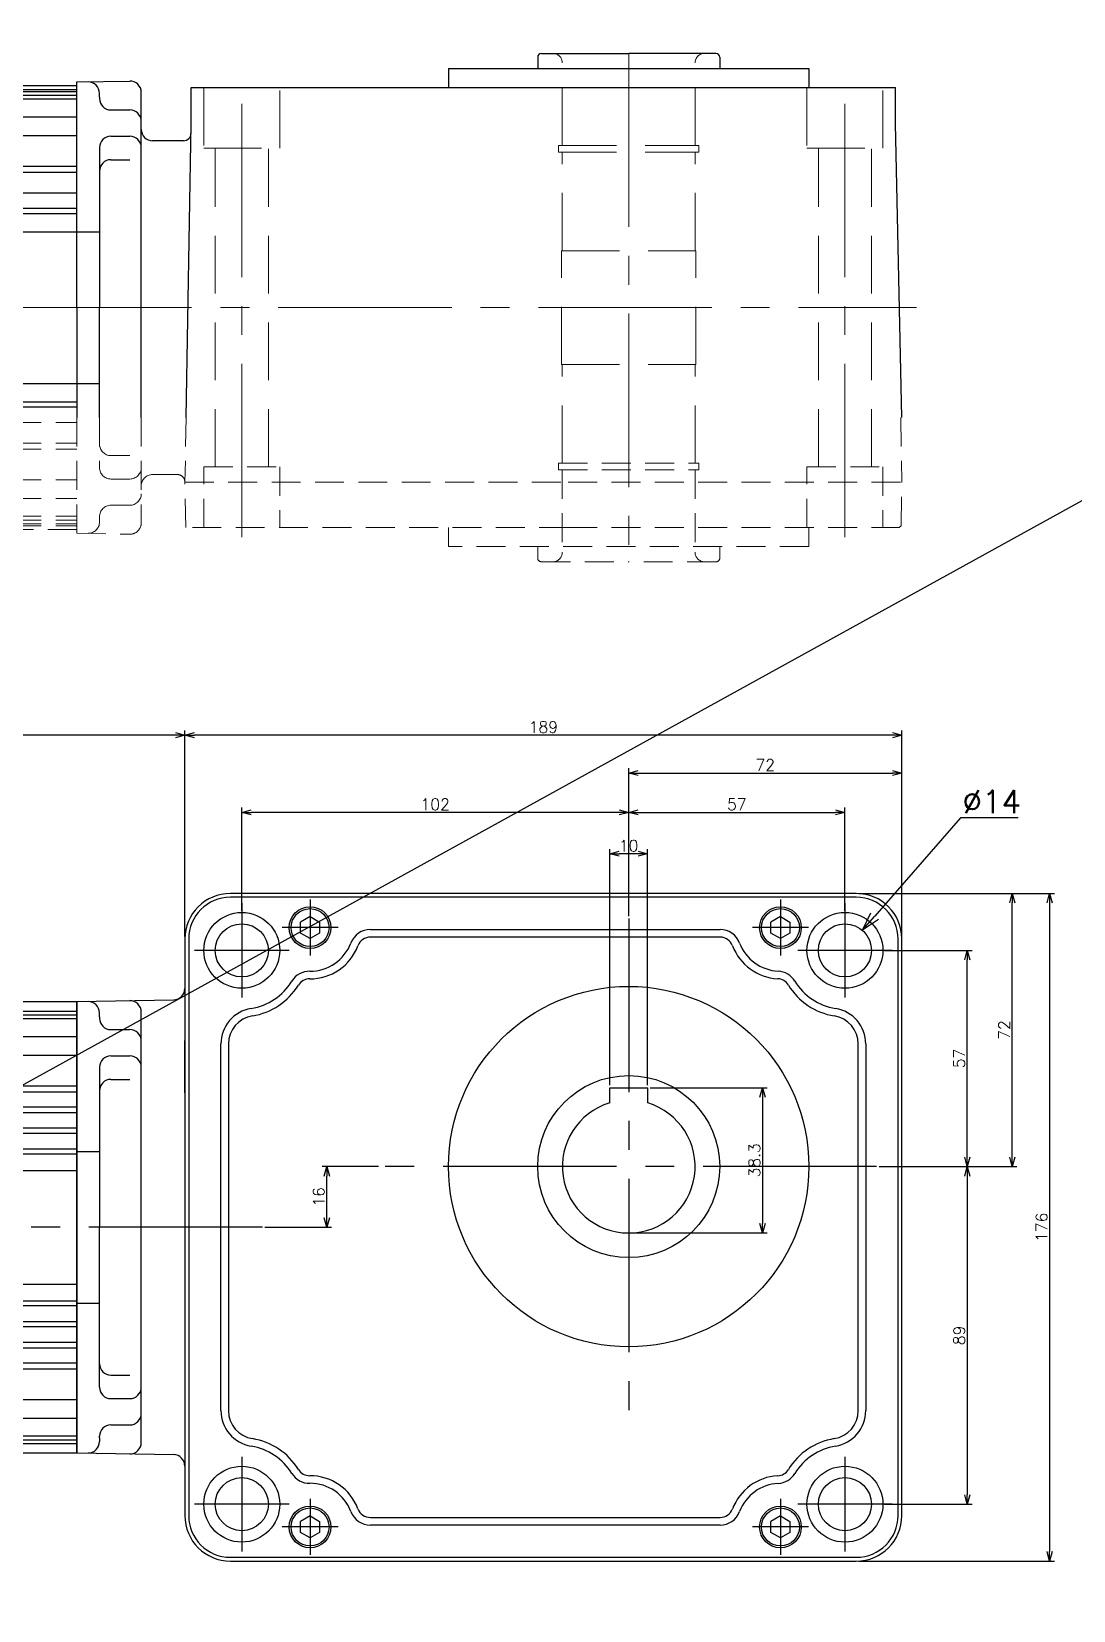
# Model space of a CAD drawing. Header units: millimetres. Extents: x 0 to 38884, y -3675 to 8056.
# Drawn here: x 8959.1 to 9233.7, y -1482.3 to -1066.1 of the extents above; entities that cross this region are included whole.
import ezdxf

# ---------------------------------------------------------------- set-up
doc = ezdxf.new("R2010")
doc.units = ezdxf.units.MM
doc.header["$LTSCALE"] = 2.4
doc.header["$PDMODE"] = 99
doc.header["$PDSIZE"] = 1
for name, pattern in [('CENTER2', [28.575, 19.05, -3.175, 3.175, -3.175]), ('HIDDEN', [9.525, 6.35, -3.175]), ('HIDDEN2', [4.7625, 3.175, -1.5875])]:
    doc.linetypes.add(name, pattern=pattern)
for name, color, linetype, lineweight in [('03_かくれ線', 6, 'HIDDEN2', 13), ('04_中心線', 1, 'CENTER2', 9), ('08_DIM', 3, 'Continuous', 13)]:
    doc.layers.add(name, color=color, linetype=linetype, lineweight=lineweight)
doc.styles.add('KSS_TXT', font='txt.shx', dxfattribs={"bigfont": 'extfont2.shx'})
doc.dimstyles.new('KSS_DIM', dxfattribs={"dimscale": 2, "dimtxt": 3, "dimasz": 2.5, "dimexe": 1.25, "dimexo": 0.625, "dimtad": 1, "dimdsep": 46, "dimtxsty": 'KSS_TXT', "dimblk": 'OPEN30', "dimcen": 0, "dimazin": 2, "dimtfac": 0.75, "dimtmove": 0, "dimatfit": 3, "dimldrblk": 'OPEN30', "dimfxl": 1.25, "dimtolj": 1, "dimarcsym": 0})
doc.dimstyles.new('KSS_DIM$3', dxfattribs={"dimscale": 2, "dimtxt": 3, "dimasz": 2.5, "dimexe": 1.25, "dimexo": 0.625, "dimtad": 1, "dimtih": 1, "dimtoh": 1, "dimdsep": 46, "dimtxsty": 'KSS_TXT', "dimblk": 'OPEN30', "dimcen": 0, "dimazin": 2, "dimtfac": 0.75, "dimtofl": 0, "dimtmove": 0, "dimatfit": 3, "dimldrblk": 'OPEN30', "dimfxl": 1.25, "dimtolj": 1, "dimarcsym": 0})

# ---------------------------------------------------------------- blocks, each defined once
blk = doc.blocks.new('_Open30')
at = {"color": 0, "linetype": 'ByBlock', "lineweight": -2}
for p, q in [((-1, 0.268), (0, 0)), ((0, 0), (-1, -0.268)), ((0, 0), (-1, 0))]:
    blk.add_line(p, q, dxfattribs=at)
blk = doc.blocks.new('*D763')
at = {"layer": '08_DIM', "color": 0, "lineweight": -2, "transparency": 16777216}
for p, q in [((9050.49, -1365.32), (9035.64, -1365.32)), ((9036.89, -1378.82), (9036.89, -1367.82)), ((9020.54, -1381.32), (9038.14, -1381.32))]:
    blk.add_line(p, q, dxfattribs=at)
at = {"layer": 'Defpoints', "color": 0, "transparency": 16777216}
for p in [(9036.89, -1365.32), (9051.11, -1365.32), (9019.91, -1381.32)]:
    blk.add_point(p, dxfattribs=at)
at = {"layer": '08_DIM', "color": 0, "lineweight": -2, "transparency": 16777216, "xscale": 2.5, "yscale": 2.5, "zscale": 2.5}
for p, rotation in [((9036.89, -1365.32), 90), ((9036.89, -1381.32), 270)]:
    blk.add_blockref('_Open30', p, dxfattribs=dict(at, rotation=rotation))
at = {"layer": '08_DIM', "color": 0, "transparency": 16777216, "insert": (9034.77, -1373.32), "char_height": 3, "attachment_point": 5, "rotation": 90, "style": 'KSS_TXT'}
blk.add_mtext('\\A1;16', dxfattribs=at)
blk = doc.blocks.new('*D764')
at = {"layer": '08_DIM', "color": 0, "lineweight": -2, "transparency": 16777216}
for p, q in [((9122.1, -1344.52), (9153, -1344.52)), ((9151.75, -1347.02), (9151.75, -1380.32)), ((9117.1, -1382.82), (9153, -1382.82))]:
    blk.add_line(p, q, dxfattribs=at)
at = {"layer": 'Defpoints', "color": 0, "transparency": 16777216}
for p in [(9121.47, -1344.52), (9116.47, -1382.82), (9151.75, -1382.82)]:
    blk.add_point(p, dxfattribs=at)
at = {"layer": '08_DIM', "color": 0, "lineweight": -2, "transparency": 16777216, "xscale": 2.5, "yscale": 2.5, "zscale": 2.5}
for p, rotation in [((9151.75, -1344.52), 90), ((9151.75, -1382.82), 270)]:
    blk.add_blockref('_Open30', p, dxfattribs=dict(at, rotation=rotation))
at = {"layer": '08_DIM', "color": 0, "transparency": 16777216, "insert": (9149.62, -1363.67), "char_height": 3, "attachment_point": 5, "rotation": 90, "style": 'KSS_TXT'}
blk.add_mtext('\\A1;38.3', dxfattribs=at)
blk = doc.blocks.new('*D766')
at = {"layer": '08_DIM', "color": 0, "lineweight": -2, "transparency": 16777216}
for p, q in [((9203.93, -1273.38), (9181.36, -1299.28)), ((9219.18, -1273.38), (9203.93, -1273.38))]:
    blk.add_line(p, q, dxfattribs=at)
at = {"layer": 'Defpoints', "color": 0, "transparency": 16777216}
for p in [(9178.07, -1303.04), (9168.87, -1313.6)]:
    blk.add_point(p, dxfattribs=at)
at = {"layer": '08_DIM', "color": 0, "lineweight": -2, "transparency": 16777216, "xscale": 5, "yscale": 5, "zscale": 5, "rotation": 228.9271191018716}
blk.add_blockref('_Open30', (9178.07, -1303.04), dxfattribs=at)
at = {"layer": '08_DIM', "color": 0, "transparency": 16777216, "insert": (9212.18, -1269.13), "char_height": 6, "attachment_point": 5, "style": 'KSS_TXT'}
blk.add_mtext('\\A1;%%C14', dxfattribs=at)
blk = doc.blocks.new('GM-SHYF-RH 0.4kW、1／160、＊＊V、60Hzb_1')
at = {"color": 0}
for p, q in [((-23, 125), (0, 125)), ((23, 125), (0, 125)), ((-47.5, 121), (47.5, 121)), ((-47.5, 121), (-47.5, 116)), ((-24, 124), (-24, 121)), ((24, 124), (24, 121)), ((47.5, 121), (47.5, 116)), ((-242.5, 118), (-271.19, 118)), ((-242.5, 29), (-242.5, 118)), ((-145.5, 117.48), (-131.55, 117.74)), ((-145.5, 58), (-145.5, 117.5)), ((-282.67, 114.38), (-292.39, 107.57)), ((-255.5, 112.92), (-253.5, 111.74)), ((-251.5, 112.92), (-253.5, 111.74)), ((-145.5, 116.5), (-242.5, 116.5)), ((-242.5, 115.5), (-145.5, 115.5)), ((-242.5, 115), (-145.5, 115)), ((-242.5, 114), (-145.5, 114)), ((-242.5, 113), (-145.5, 113)), ((-139.5, 113.5), (-139.5, 114.5)), ((-139.5, 113.5), (-139.5, 113.1)), ((-128.5, 29), (-128.5, 114.74)), ((-115.33, 106.5), (-115.33, 116)), ((-115.33, 116), (-15.97, 116)), ((-15.97, 116), (70.37, 116)), ((70.37, 106.5), (70.37, 116)), ((-253.5, 111.74), (-255.5, 110.09)), ((-253.5, 111.74), (-251.5, 110.09)), ((-242.5, 108.32), (-145.5, 108.32)), ((-136.5, 110.1), (-131.5, 110.1)), ((-293.5, 58), (-293.5, 105.44)), ((-116.68, 29), (-115.33, 106.5)), ((72.02, 29), (70.37, 106.5)), ((-242.5, 103.37), (-145.5, 103.37)), ((-139.5, 100.19), (-139.5, 58)), ((-136.5, 103.19), (-131.5, 103.19)), ((-117.38, 102), (-125.5, 102)), ((-136.5, 97), (-131.5, 97)), ((-242.5, 95.32), (-145.5, 95.32)), ((-242.5, 93.71), (-145.5, 93.71)), ((-242.5, 88.28), (-145.5, 88.28)), ((-242.5, 84.19), (-145.5, 84.19)), ((-242.5, 82.83), (-145.5, 82.83)), ((-242.5, 78), (-145.5, 78)), ((-145.5, 78), (-139.5, 78)), ((-293.5, 58), (-293.5, 10.56)), ((-145.5, 58), (-145.5, 29)), ((-139.5, 29), (-139.5, 58)), ((-242.5, 38), (-145.5, 38)), ((-145.5, 38), (-139.5, 38)), ((-242.5, 33.17), (-145.5, 33.17)), ((-242.5, 31.81), (-145.5, 31.81)), ((-282.67, 1.62), (-292.39, 8.43)), ((-253.5, 4.26), (-255.5, 5.91)), ((-255.5, 3.08), (-253.5, 4.26)), ((-253.5, 4.26), (-251.5, 5.91)), ((-251.5, 3.08), (-253.5, 4.26)), ((-242.5, -2), (-271.19, -2))]:
    blk.add_line(p, q, dxfattribs=at)
for points in [[(-248.8, 109.92), (-248.89, 110.63), (-249.16, 111.3), (-249.59, 111.93), (-250.18, 112.47), (-250.89, 112.92), (-251.7, 113.25), (-252.58, 113.46), (-253.5, 113.53), (-254.42, 113.46), (-255.3, 113.25), (-256.11, 112.92), (-256.82, 112.47), (-257.41, 111.93), (-257.84, 111.3), (-258.11, 110.63), (-258.2, 109.92), (-258.11, 109.22), (-257.84, 108.55), (-257.41, 107.92), (-256.82, 107.38), (-256.11, 106.93), (-255.3, 106.59), (-254.42, 106.39), (-253.5, 106.32), (-252.58, 106.39), (-251.7, 106.59), (-250.89, 106.93), (-250.18, 107.38), (-249.59, 107.92), (-249.16, 108.55), (-248.89, 109.22)], [(-248.8, 6.08), (-248.89, 6.78), (-249.16, 7.46), (-249.59, 8.08), (-250.18, 8.62), (-250.89, 9.07), (-251.7, 9.41), (-252.58, 9.61), (-253.5, 9.68), (-254.42, 9.61), (-255.3, 9.41), (-256.11, 9.07), (-256.82, 8.62), (-257.41, 8.08), (-257.84, 7.46), (-258.11, 6.78), (-258.2, 6.08), (-258.11, 5.37), (-257.84, 4.7), (-257.41, 4.08), (-256.82, 3.53), (-256.11, 3.08), (-255.3, 2.75), (-254.42, 2.54), (-253.5, 2.47), (-252.58, 2.54), (-251.7, 2.75), (-250.89, 3.08), (-250.18, 3.53), (-249.59, 4.08), (-249.16, 4.7), (-248.89, 5.37)]]:
    blk.add_lwpolyline(points, close=True, dxfattribs=at)
for centre, radius, start, end in [((-23, 124), 1, 90, 180), ((23, 124), 1, 0, 90), ((-271.19, 98), 20, 90, 125), ((-142.5, 114.5), 3, 0, 90), ((-131.5, 114.74), 3, 0, 90.9812), ((-136.5, 113.1), 3, 180, 270), ((-131.5, 107.1), 3, 0, 90), ((-290.9, 105.44), 2.6, 125, 180), ((-125.5, 105), 3, 180, 270), ((-136.5, 100.19), 3, 90, 180), ((-131.5, 100.19), 3, 0, 90), ((-117.38, 104), 2, 270, 359), ((-136.5, 94), 3, 90, 180), ((-290.9, 10.56), 2.6, 180, 235), ((-271.19, 18), 20, 235, 270)]:
    blk.add_arc(centre, radius, start, end, dxfattribs=at)
at = {"layer": '03_かくれ線', "linetype": 'HIDDEN'}
for p, q in [((-17.5, 100.75), (-17.5, 122.5)), ((17.5, 100.75), (17.5, 122.5)), ((-112, 116), (-112, 100)), ((-92, 100), (-92, 116)), ((47, 116), (47, 100)), ((67, 100), (67, 116)), ((-112, 100), (-92, 100)), ((-109, 16), (-109, 100)), ((-95, 16), (-95, 100)), ((-18.5, 99), (-18.5, 100.75)), ((-18.5, 100.75), (18.5, 100.75)), ((18.5, 99), (18.5, 100.75)), ((47, 100), (67, 100)), ((50, 16), (50, 100)), ((64, 16), (64, 100)), ((-18.5, 99), (18.5, 99)), ((-17.5, 73), (-17.5, 99)), ((17.5, 73), (17.5, 99)), ((-17.7, 43), (-17.7, 73)), ((-17.7, 73), (17.7, 73)), ((17.7, 43), (17.7, 73)), ((-17.7, 43), (17.7, 43)), ((-17.5, 17), (-17.5, 43)), ((17.5, 17), (17.5, 43))]:
    blk.add_line(p, q, dxfattribs=at)
at = {"layer": '03_かくれ線'}
for p, q in [((-242.5, 29), (-242.5, -2)), ((-242.5, 27.72), (-145.5, 27.72)), ((-145.5, 29), (-145.5, -1.5)), ((-139.5, 29), (-139.5, 15.82)), ((-128.5, 29), (-128.5, 1.26)), ((-116.68, 29), (-116.98, 12)), ((71.72, 29), (72.02, 12)), ((-242.5, 22.29), (-145.5, 22.29)), ((-242.5, 20.68), (-145.5, 20.68)), ((-136.5, 19), (-131.5, 19)), ((-18.5, 17), (-18.5, 15.25)), ((-18.5, 17), (18.5, 17)), ((18.5, 17), (18.5, 15.25)), ((-242.5, 12.63), (-145.5, 12.63)), ((-136.5, 12.82), (-131.5, 12.82)), ((-125.5, 14), (-118.98, 14)), ((-112, 0), (-112, 16)), ((-112, 16), (-92, 16)), ((-92, 16), (-92, 0)), ((-18.5, 15.25), (18.5, 15.25)), ((-17.5, 15.25), (-17.5, -6.5)), ((17.5, 15.25), (17.5, -6.5)), ((47, 0), (47, 16)), ((47, 16), (67, 16)), ((67, 16), (67, 0)), ((-116.77, 0), (-116.98, 12)), ((-116.98, 12), (-15.97, 12)), ((-15.97, 12), (72.02, 12)), ((71.82, 0.5), (72.02, 12)), ((-242.5, 7.68), (-145.5, 7.68)), ((-136.5, 5.9), (-131.5, 5.9)), ((-242.5, 3), (-145.5, 3)), ((-242.5, 2), (-145.5, 2)), ((-242.5, 1), (-145.5, 1)), ((-242.5, 0.5), (-145.5, 0.5)), ((-139.5, 2.5), (-139.5, 2.9)), ((-139.5, 2.5), (-139.5, 2.9)), ((-139.5, 2.5), (-139.5, 1.5)), ((-15.97, 0), (-116.77, 0)), ((-47.5, -5), (-47.5, 0)), ((-15.97, 0), (71.31, 0)), ((47.5, -5), (47.5, 0)), ((71.31, 0), (71.82, 0.5)), ((-250, -2), (-242.5, -2)), ((-145.5, -0.5), (-242.5, -0.5)), ((-145.5, -1.48), (-131.55, -1.74)), ((47.5, -5), (-47.5, -5)), ((-24, -8), (-24, -5)), ((24, -8), (24, -5)), ((-23, -9), (0, -9)), ((23, -9), (0, -9))]:
    blk.add_line(p, q, dxfattribs=at)
at = {"layer": '03_かくれ線', "linetype": 'HIDDEN'}
blk.add_lwpolyline([(-249.5, 88), (-176.5, 88), (-176.5, 28), (-249.5, 28)], close=True, dxfattribs=at)
for centre, start, end in [((-20, 122.5), 0, 90), ((20, 122.5), 90, 180)]:
    blk.add_arc(centre, 2.5, start, end, dxfattribs=at)
at = {"layer": '03_かくれ線'}
for centre, radius, start, end in [((-136.5, 22), 3, 180, 270), ((-136.5, 15.82), 3, 180, 270), ((-131.5, 15.82), 3, 270, 0), ((-125.5, 11), 3, 90, 180), ((-118.98, 12), 2, 359, 90), ((-131.5, 8.9), 3, 270, 0), ((-136.5, 2.9), 3, 90, 180), ((-142.5, 1.5), 3, 270, 0), ((-131.5, 1.26), 3, 269.0188, 0), ((-23, -8), 1, 180, 270), ((-20, -6.5), 2.5, 270, 0), ((20, -6.5), 2.5, 180, 270), ((23, -8), 1, 270, 0)]:
    blk.add_arc(centre, radius, start, end, dxfattribs=at)
at = {"layer": '04_中心線'}
blk.add_line((0, 125), (0, -9), dxfattribs=at)
at = {"layer": '04_中心線', "linetype": 'CENTER2'}
for p, q in [((-102, -2.54), (-102, 118.76)), ((57, -2.54), (57, 118.76)), ((-298.13, 58), (75.91, 58))]:
    blk.add_line(p, q, dxfattribs=at)
blk = doc.blocks.new('GM-SHYF-RH 0.4kW、1／160、＊＊V、60Hza_1')
at = {"color": 0}
for p, q in [((60, 72), (-105, 72)), ((60, 71), (-105, 71)), ((-68.09, 62.5), (24.09, 62.5)), ((-117, 60), (-117, -92)), ((-116, 60), (-116, -92)), ((24.09, 60.5), (-68.09, 60.5)), ((71, -92), (71, 60)), ((72, -92), (72, 60)), ((-242.5, 49), (-271.19, 49)), ((-242.5, -16), (-242.5, 49)), ((-282.67, 45.38), (-292.39, 38.57)), ((-242.5, 43.5), (-145.5, 43.5)), ((-175.5, 43.5), (-145.5, 43.5)), ((-145.5, 43.48), (-119.95, 43.94)), ((-145.5, -16), (-145.5, 43.5)), ((-145.5, 43.5), (-145.5, -16)), ((-255.5, 38.92), (-253.5, 37.74)), ((-253.5, 37.74), (-255.5, 36.09)), ((-251.5, 38.92), (-253.5, 37.74)), ((-253.5, 37.74), (-251.5, 36.09)), ((-242.5, 41), (-145.5, 41)), ((-242.5, 40), (-145.5, 40)), ((-242.5, 39), (-145.5, 39)), ((-139.5, 39.5), (-139.5, 40.5)), ((-139.5, 39.5), (-139.5, 39.1)), ((-128.5, -72.74), (-128.5, 40.74)), ((-293.5, -16), (-293.5, 36.44)), ((-242.5, 34.32), (-145.5, 34.32)), ((-136.5, 36.1), (-131.5, 36.1)), ((-242.5, 29.37), (-145.5, 29.37)), ((-136.5, 29.18), (-131.5, 29.18)), ((-117, 19.45), (-117, 33.23)), ((-107.5, -64.32), (-107.5, 32.32)), ((-105.5, 32.32), (-105.5, -64.32)), ((60.5, -64.32), (60.5, 32.32)), ((62.5, 32.32), (62.5, -64.32)), ((-139.5, 26.18), (-139.5, -16)), ((-242.5, 21.32), (-145.5, 21.32)), ((-136.5, 23), (-131.5, 23)), ((-242.5, 19.71), (-145.5, 19.71)), ((-5, 16.77), (-5, 20.8)), ((-5, 20.8), (5, 20.8)), ((5, 16.77), (5, 20.8)), ((-242.5, 15.75), (-145.5, 15.75)), ((-242.5, 14.28), (-145.5, 14.28)), ((-242.5, 10.19), (-145.5, 10.19)), ((-242.5, 8.83), (-145.5, 8.83)), ((-242.5, 4.64), (-145.5, 4.64)), ((-242.5, 3.37), (-145.5, 3.37)), ((-145.5, 4), (-139.5, 4)), ((-242.5, -1), (-145.5, -1)), ((-293.5, -16), (-293.5, -68.44)), ((-242.5, -16), (-242.5, -74.62)), ((-145.5, -16), (-145.5, -75.5)), ((-145.5, -75.5), (-145.5, -16)), ((-139.5, -58.18), (-139.5, -16)), ((-242.5, -31), (-145.5, -31)), ((-242.5, -35.37), (-145.5, -35.37)), ((-242.5, -36.64), (-145.5, -36.64)), ((-145.5, -36), (-139.5, -36)), ((-242.5, -40.83), (-145.5, -40.83)), ((-242.5, -42.19), (-145.5, -42.19)), ((-242.5, -46.28), (-145.5, -46.28)), ((-242.5, -47.75), (-145.5, -47.75)), ((-242.5, -51.71), (-145.5, -51.71)), ((-242.5, -53.32), (-145.5, -53.32)), ((-117, -51.45), (-117, -65.23)), ((-136.5, -55), (-131.5, -55)), ((-242.5, -61.37), (-145.5, -61.37)), ((-136.5, -61.18), (-131.5, -61.18)), ((-242.5, -66.32), (-145.5, -66.32)), ((-282.67, -77.38), (-292.39, -70.57)), ((-253.5, -69.74), (-255.5, -68.09)), ((-255.5, -70.92), (-253.5, -69.74)), ((-253.5, -69.74), (-251.5, -68.09)), ((-251.5, -70.92), (-253.5, -69.74)), ((-136.5, -68.1), (-131.5, -68.1)), ((-242.5, -71), (-145.5, -71)), ((-242.5, -72), (-145.5, -72)), ((-242.5, -73), (-145.5, -73)), ((-175.5, -74.5), (-242.5, -74.5)), ((-175.5, -79.5), (-175.5, -74.5)), ((-139.5, -71.5), (-139.5, -71.1)), ((-139.5, -71.5), (-139.5, -71.1)), ((-139.5, -71.5), (-139.5, -72.5)), ((-250.5, -79.5), (-250.5, -77.79)), ((-249.5, -77.62), (-245.5, -77.62)), ((-175.5, -75.5), (-145.5, -75.5)), ((-145.5, -75.48), (-119.95, -75.94)), ((-252.5, -81), (-271.19, -81)), ((-252.5, -81), (-252.5, -80.62)), ((-175.5, -79.5), (-250.5, -79.5)), ((-249.5, -108), (-249.5, -79.5)), ((-245, -79.5), (-245, -94)), ((-231, -79.5), (-231, -94)), ((-195, -79.5), (-195, -94)), ((-181, -79.5), (-181, -94)), ((-176.5, -108), (-176.5, -79.5)), ((-68.09, -92.5), (24.09, -92.5)), ((24.09, -94.5), (-68.09, -94.5)), ((-105, -103), (60, -103)), ((-105, -104), (60, -104)), ((-177.5, -109), (-248.5, -109)), ((-191.5, -109), (-191.5, -109.5)), ((-183.5, -109.5), (-191.5, -109.5)), ((-186, -109), (-186, -109.5)), ((-183.5, -109), (-183.5, -109.5))]:
    blk.add_line(p, q, dxfattribs=at)
at = {"color": 0, "linetype": 'CENTER2'}
for p, q in [((-102, 69.46), (-102, 44.54)), ((-84, 70.38), (-84, 55.61)), ((40, 70.38), (40, 55.61)), ((57, 69.46), (57, 44.54)), ((-76.62, 63), (-91.38, 63)), ((0, 65.36), (0, -65.36)), ((47.38, 63), (32.62, 63)), ((-89.54, 57), (-114.46, 57)), ((69.46, 57), (44.54, 57)), ((65.36, 0), (-65.36, 0)), ((-96.56, -16), (-297.81, -16)), ((-238, -76.72), (-238, -104.7)), ((-188, -76.72), (-188, -104.7)), ((-102, -76.54), (-102, -101.46)), ((57, -76.54), (57, -101.46)), ((-89.54, -89), (-114.46, -89)), ((-84, -87.62), (-84, -102.39)), ((40, -87.62), (40, -102.39)), ((69.46, -89), (44.54, -89)), ((-247.59, -94), (-228.41, -94)), ((-198.19, -94), (-177.81, -94)), ((-76.62, -95), (-91.38, -95)), ((47.38, -95), (32.62, -95))]:
    blk.add_line(p, q, dxfattribs=at)
at = {"color": 0, "linetype": 'Continuous'}
for p, q in [((-84, 65.89), (-86.5, 64.44)), ((-86.5, 61.56), (-86.5, 64.44)), ((-84, 65.89), (-81.5, 64.44)), ((-81.5, 64.44), (-81.5, 61.56)), ((40, 65.89), (37.5, 64.44)), ((37.5, 61.56), (37.5, 64.44)), ((40, 65.89), (42.5, 64.44)), ((42.5, 64.44), (42.5, 61.56)), ((-84, 60.11), (-86.5, 61.56)), ((-81.5, 61.56), (-84, 60.11)), ((40, 60.11), (37.5, 61.56)), ((42.5, 61.56), (40, 60.11)), ((-84, -92.11), (-86.5, -93.56)), ((-86.5, -96.44), (-86.5, -93.56)), ((-84, -92.11), (-81.5, -93.56)), ((-81.5, -93.56), (-81.5, -96.44)), ((40, -92.11), (37.5, -93.56)), ((37.5, -96.44), (37.5, -93.56)), ((40, -92.11), (42.5, -93.56)), ((42.5, -93.56), (42.5, -96.44)), ((-84, -97.89), (-86.5, -96.44)), ((-81.5, -96.44), (-84, -97.89)), ((40, -97.89), (37.5, -96.44)), ((42.5, -96.44), (40, -97.89))]:
    blk.add_line(p, q, dxfattribs=at)
at = {"color": 0}
for points in [[(-248.8, 35.92), (-248.89, 36.63), (-249.16, 37.3), (-249.59, 37.93), (-250.18, 38.47), (-250.89, 38.92), (-251.7, 39.25), (-252.58, 39.46), (-253.5, 39.53), (-254.42, 39.46), (-255.3, 39.25), (-256.11, 38.92), (-256.82, 38.47), (-257.41, 37.93), (-257.84, 37.3), (-258.11, 36.63), (-258.2, 35.92), (-258.11, 35.22), (-257.84, 34.54), (-257.41, 33.92), (-256.82, 33.38), (-256.11, 32.93), (-255.3, 32.59), (-254.42, 32.39), (-253.5, 32.32), (-252.58, 32.39), (-251.7, 32.59), (-250.89, 32.93), (-250.18, 33.38), (-249.59, 33.92), (-249.16, 34.54), (-248.89, 35.22)], [(-248.8, -67.92), (-248.89, -67.22), (-249.16, -66.54), (-249.59, -65.92), (-250.18, -65.38), (-250.89, -64.93), (-251.7, -64.59), (-252.58, -64.39), (-253.5, -64.32), (-254.42, -64.39), (-255.3, -64.59), (-256.11, -64.93), (-256.82, -65.38), (-257.41, -65.92), (-257.84, -66.54), (-258.11, -67.22), (-258.2, -67.92), (-258.11, -68.63), (-257.84, -69.3), (-257.41, -69.93), (-256.82, -70.47), (-256.11, -70.92), (-255.3, -71.25), (-254.42, -71.46), (-253.5, -71.53), (-252.58, -71.46), (-251.7, -71.25), (-250.89, -70.92), (-250.18, -70.47), (-249.59, -69.93), (-249.16, -69.3), (-248.89, -68.63)]]:
    blk.add_lwpolyline(points, close=True, dxfattribs=at)
for centre, radius in [((-102, 57), 10), ((-84, 63), 5.5), ((40, 63), 5.5), ((57, 57), 10), ((-102, 57), 7), ((57, 57), 7), ((0, 0), 47.5), ((0, 0), 24), ((-102, -89), 10), ((57, -89), 10), ((-102, -89), 7), ((57, -89), 7), ((-188, -94), 6), ((-84, -95), 5.5), ((40, -95), 5.5)]:
    blk.add_circle(centre, radius, dxfattribs=at)
at = {"color": 0, "linetype": 'Continuous'}
for centre in [(-84, 63), (40, 63), (-84, -95), (40, -95)]:
    blk.add_circle(centre, 5, dxfattribs=at)
at = {"color": 0}
for centre, radius, start, end in [((-105, 60), 12, 90, 180), ((-105, 60), 11, 90, 180), ((60, 60), 12, 0, 90), ((60, 60), 11, 0, 90), ((-68.09, 57), 5.5, 90, 159.3338), ((24.09, 57), 5.5, 20.6662, 90), ((-84, 63), 11.5, 269.6249, 339.3338), ((-68.09, 57), 3.5, 90, 159.3338), ((24.09, 57), 3.5, 20.6662, 90), ((40, 63), 11.5, 200.6662, 266.9553), ((-84, 63), 13.5, 269.6249, 339.3338), ((40, 63), 13.5, 200.6662, 266.9553), ((-84.11, 46), 5.5, 89.6249, 148.412), ((39.1, 46.02), 5.5, 31.5123, 86.9553), ((-271.19, 29), 20, 90, 125), ((-120, 46.94), 3, 271, 0), ((-102, 57), 15.5, 279.2069, 328.412), ((-102, 57), 17.5, 279.2069, 328.412), ((-84.11, 46), 3.5, 89.6249, 148.412), ((39.1, 46.02), 3.5, 31.5123, 86.9553), ((57, 57), 17.5, 211.5123, 260.7931), ((57, 57), 15.5, 211.5123, 260.7931), ((-142.5, 40.5), 3, 0, 90), ((-131.5, 40.74), 3, 0, 90.9812), ((-98, 32.32), 9.5, 99.2069, 180), ((53, 32.32), 9.5, 0, 80.7931), ((-290.9, 36.44), 2.6, 125, 180), ((-136.5, 39.1), 3, 180, 270), ((-98, 32.32), 7.5, 99.2069, 180), ((53, 32.32), 7.5, 0, 80.7931), ((-131.5, 33.1), 3, 0, 90), ((-136.5, 26.18), 3, 90, 180), ((-131.5, 26.18), 3, 0, 90), ((-136.5, 20), 3, 90, 180), ((0, 0), 17.5, 106.6016, 73.3984), ((-136.5, -52), 3, 180, 270), ((-136.5, -58.18), 3, 180, 270), ((-131.5, -58.18), 3, 270, 0), ((-131.5, -65.1), 3, 270, 0), ((-98, -64.32), 9.5, 180, 260.7931), ((-98, -64.32), 7.5, 180, 260.7931), ((53, -64.32), 7.5, 279.2069, 0), ((53, -64.32), 9.5, 279.2069, 0), ((-290.9, -68.44), 2.6, 180, 235), ((-136.5, -71.1), 3, 90, 180), ((-245.5, -74.62), 3, 270, 0), ((-142.5, -72.5), 3, 270, 0), ((-131.5, -72.74), 3, 269.0188, 0), ((-102, -89), 15.5, 31.586, 80.7931), ((-102, -89), 17.5, 31.586, 80.7931), ((57, -89), 17.5, 99.2069, 148.4898), ((57, -89), 15.5, 99.2069, 148.4898), ((-271.19, -61), 20, 235, 270), ((-249.5, -80.62), 3, 90, 180), ((-120, -78.94), 3, 0, 89), ((-84.11, -78), 5.5, 211.586, 270.3738), ((-84.11, -78), 3.5, 211.586, 270.3738), ((-84, -95), 13.5, 20.6684, 90.3738), ((40, -95), 13.5, 93.046, 159.3316), ((39.1, -78.02), 3.5, 273.046, 328.4898), ((39.1, -78.02), 5.5, 273.046, 328.4898), ((-84, -95), 11.5, 20.6684, 90.3738), ((40, -95), 11.5, 93.046, 159.3316), ((-68.09, -89), 5.5, 200.6684, 270), ((-68.09, -89), 3.5, 200.6684, 270), ((24.09, -89), 3.5, 270, 339.3316), ((24.09, -89), 5.5, 270, 339.3316), ((-238, -94), 7, 180, 0), ((-188, -94), 7, 180, 0), ((-105, -92), 12, 180, 270), ((-105, -92), 11, 180, 270), ((60, -92), 11, 270, 0), ((60, -92), 12, 270, 0), ((-248.5, -108), 1, 180, 270), ((-177.5, -108), 1, 270, 0)]:
    blk.add_arc(centre, radius, start, end, dxfattribs=at)
blk = doc.blocks.new('*D772')
at = {"layer": '08_DIM', "color": 0, "lineweight": -2, "transparency": 16777216}
for p, q in [((9111.47, -1343.9), (9111.47, -1281.61)), ((9121.47, -1343.9), (9121.47, -1281.61)), ((9118.97, -1282.86), (9113.97, -1282.86))]:
    blk.add_line(p, q, dxfattribs=at)
at = {"layer": 'Defpoints', "color": 0, "transparency": 16777216}
for p in [(9111.47, -1282.86), (9111.47, -1344.52), (9121.47, -1344.52)]:
    blk.add_point(p, dxfattribs=at)
at = {"layer": '08_DIM', "color": 0, "lineweight": -2, "transparency": 16777216, "xscale": 2.5, "yscale": 2.5, "zscale": 2.5, "rotation": 180}
blk.add_blockref('_Open30', (9111.47, -1282.86), dxfattribs=at)
at = {"layer": '08_DIM', "color": 0, "lineweight": -2, "transparency": 16777216, "xscale": 2.5, "yscale": 2.5, "zscale": 2.5}
blk.add_blockref('_Open30', (9121.47, -1282.86), dxfattribs=at)
at = {"layer": '08_DIM', "color": 0, "transparency": 16777216, "insert": (9116.47, -1280.74), "char_height": 3, "attachment_point": 5, "style": 'KSS_TXT'}
blk.add_mtext('\\A1;10', dxfattribs=at)
blk = doc.blocks.new('*D782')
at = {"layer": '08_DIM', "color": 0, "lineweight": -2, "transparency": 16777216}
for p, q in [((9177.1, -1293.32), (9228.69, -1293.32)), ((9227.44, -1295.82), (9227.44, -1466.82)), ((9177.1, -1469.32), (9228.69, -1469.32))]:
    blk.add_line(p, q, dxfattribs=at)
at = {"layer": 'Defpoints', "color": 0, "transparency": 16777216}
for p in [(9176.47, -1293.32), (9176.47, -1469.32), (9227.44, -1469.32)]:
    blk.add_point(p, dxfattribs=at)
at = {"layer": '08_DIM', "color": 0, "lineweight": -2, "transparency": 16777216, "xscale": 2.5, "yscale": 2.5, "zscale": 2.5}
for p, rotation in [((9227.44, -1293.32), 90), ((9227.44, -1469.32), 270)]:
    blk.add_blockref('_Open30', p, dxfattribs=dict(at, rotation=rotation))
at = {"layer": '08_DIM', "color": 0, "transparency": 16777216, "insert": (9225.32, -1381.32), "char_height": 3, "attachment_point": 5, "rotation": 90, "style": 'KSS_TXT'}
blk.add_mtext('\\A1;176', dxfattribs=at)
blk = doc.blocks.new('*D783')
at = {"layer": '08_DIM', "color": 0, "lineweight": -2, "transparency": 16777216}
for p, q in [((9177.1, -1293.32), (9218.82, -1293.32)), ((9217.57, -1362.82), (9217.57, -1295.82)), ((9182.46, -1365.32), (9218.82, -1365.32))]:
    blk.add_line(p, q, dxfattribs=at)
at = {"layer": 'Defpoints', "color": 0, "transparency": 16777216}
for p in [(9176.47, -1293.32), (9217.57, -1293.32), (9181.83, -1365.32)]:
    blk.add_point(p, dxfattribs=at)
at = {"layer": '08_DIM', "color": 0, "lineweight": -2, "transparency": 16777216, "xscale": 2.5, "yscale": 2.5, "zscale": 2.5}
for p, rotation in [((9217.57, -1293.32), 90), ((9217.57, -1365.32), 270)]:
    blk.add_blockref('_Open30', p, dxfattribs=dict(at, rotation=rotation))
at = {"layer": '08_DIM', "color": 0, "transparency": 16777216, "insert": (9215.45, -1329.32), "char_height": 3, "attachment_point": 5, "rotation": 90, "style": 'KSS_TXT'}
blk.add_mtext('\\A1;72', dxfattribs=at)
blk = doc.blocks.new('*D784')
at = {"layer": '08_DIM', "color": 0, "lineweight": -2, "transparency": 16777216}
for p, q in [((9182.46, -1365.32), (9206.98, -1365.32)), ((9205.73, -1367.82), (9205.73, -1451.82)), ((9183.92, -1454.32), (9206.98, -1454.32))]:
    blk.add_line(p, q, dxfattribs=at)
at = {"layer": 'Defpoints', "color": 0, "transparency": 16777216}
for p in [(9181.83, -1365.32), (9183.3, -1454.32), (9205.73, -1454.32)]:
    blk.add_point(p, dxfattribs=at)
at = {"layer": '08_DIM', "color": 0, "lineweight": -2, "transparency": 16777216, "xscale": 2.5, "yscale": 2.5, "zscale": 2.5}
for p, rotation in [((9205.73, -1365.32), 90), ((9205.73, -1454.32), 270)]:
    blk.add_blockref('_Open30', p, dxfattribs=dict(at, rotation=rotation))
at = {"layer": '08_DIM', "color": 0, "transparency": 16777216, "insert": (9203.6, -1409.82), "char_height": 3, "attachment_point": 5, "rotation": 90, "style": 'KSS_TXT'}
blk.add_mtext('\\A1;89', dxfattribs=at)
blk = doc.blocks.new('*D785')
at = {"layer": '08_DIM', "color": 0, "lineweight": -2, "transparency": 16777216}
for p, q in [((9183.92, -1308.32), (9206.98, -1308.32)), ((9205.73, -1362.82), (9205.73, -1310.82)), ((9182.46, -1365.32), (9206.98, -1365.32))]:
    blk.add_line(p, q, dxfattribs=at)
at = {"layer": 'Defpoints', "color": 0, "transparency": 16777216}
for p in [(9183.3, -1308.32), (9205.73, -1308.32), (9181.83, -1365.32)]:
    blk.add_point(p, dxfattribs=at)
at = {"layer": '08_DIM', "color": 0, "lineweight": -2, "transparency": 16777216, "xscale": 2.5, "yscale": 2.5, "zscale": 2.5}
for p, rotation in [((9205.73, -1308.32), 90), ((9205.73, -1365.32), 270)]:
    blk.add_blockref('_Open30', p, dxfattribs=dict(at, rotation=rotation))
at = {"layer": '08_DIM', "color": 0, "transparency": 16777216, "insert": (9203.6, -1336.82), "char_height": 3, "attachment_point": 5, "rotation": 90, "style": 'KSS_TXT'}
blk.add_mtext('\\A1;57', dxfattribs=at)
blk = doc.blocks.new('*D786')
at = {"layer": '08_DIM', "color": 0, "lineweight": -2, "transparency": 16777216}
for p, q in [((8822.97, -1328.25), (8822.97, -1250.34)), ((8996.97, -1251.59), (8825.47, -1251.59)), ((8999.47, -1304.7), (8999.47, -1250.34))]:
    blk.add_line(p, q, dxfattribs=at)
at = {"layer": 'Defpoints', "color": 0, "transparency": 16777216}
for p in [(8822.97, -1251.59), (8999.47, -1305.32), (8822.97, -1328.88)]:
    blk.add_point(p, dxfattribs=at)
at = {"layer": '08_DIM', "color": 0, "lineweight": -2, "transparency": 16777216, "xscale": 2.5, "yscale": 2.5, "zscale": 2.5, "rotation": 180}
blk.add_blockref('_Open30', (8822.97, -1251.59), dxfattribs=at)
at = {"layer": '08_DIM', "color": 0, "lineweight": -2, "transparency": 16777216, "xscale": 2.5, "yscale": 2.5, "zscale": 2.5}
blk.add_blockref('_Open30', (8999.47, -1251.59), dxfattribs=at)
at = {"layer": '08_DIM', "color": 0, "transparency": 16777216, "insert": (8911.22, -1249.46), "char_height": 3, "attachment_point": 5, "style": 'KSS_TXT'}
blk.add_mtext('\\A1;176.5', dxfattribs=at)
blk = doc.blocks.new('*D787')
at = {"layer": '08_DIM', "color": 0, "lineweight": -2, "transparency": 16777216}
for p, q in [((8999.47, -1304.7), (8999.47, -1250.34)), ((9185.97, -1251.59), (9001.97, -1251.59)), ((9188.47, -1304.7), (9188.47, -1250.34))]:
    blk.add_line(p, q, dxfattribs=at)
at = {"layer": 'Defpoints', "color": 0, "transparency": 16777216}
for p in [(8999.47, -1251.59), (8999.47, -1305.32), (9188.47, -1305.32)]:
    blk.add_point(p, dxfattribs=at)
at = {"layer": '08_DIM', "color": 0, "lineweight": -2, "transparency": 16777216, "xscale": 2.5, "yscale": 2.5, "zscale": 2.5, "rotation": 180}
blk.add_blockref('_Open30', (8999.47, -1251.59), dxfattribs=at)
at = {"layer": '08_DIM', "color": 0, "lineweight": -2, "transparency": 16777216, "xscale": 2.5, "yscale": 2.5, "zscale": 2.5}
blk.add_blockref('_Open30', (9188.47, -1251.59), dxfattribs=at)
at = {"layer": '08_DIM', "color": 0, "transparency": 16777216, "insert": (9093.97, -1249.46), "char_height": 3, "attachment_point": 5, "style": 'KSS_TXT'}
blk.add_mtext('\\A1;189', dxfattribs=at)
blk = doc.blocks.new('*D788')
at = {"layer": '08_DIM', "color": 0, "lineweight": -2, "transparency": 16777216}
for p, q in [((9116.47, -1299.34), (9116.47, -1260.32)), ((9188.47, -1304.7), (9188.47, -1260.32)), ((9118.97, -1261.57), (9185.97, -1261.57))]:
    blk.add_line(p, q, dxfattribs=at)
at = {"layer": 'Defpoints', "color": 0, "transparency": 16777216}
for p in [(9188.47, -1261.57), (9116.47, -1299.96), (9188.47, -1305.32)]:
    blk.add_point(p, dxfattribs=at)
at = {"layer": '08_DIM', "color": 0, "lineweight": -2, "transparency": 16777216, "xscale": 2.5, "yscale": 2.5, "zscale": 2.5, "rotation": 180}
blk.add_blockref('_Open30', (9116.47, -1261.57), dxfattribs=at)
at = {"layer": '08_DIM', "color": 0, "lineweight": -2, "transparency": 16777216, "xscale": 2.5, "yscale": 2.5, "zscale": 2.5}
blk.add_blockref('_Open30', (9188.47, -1261.57), dxfattribs=at)
at = {"layer": '08_DIM', "color": 0, "transparency": 16777216, "insert": (9152.47, -1259.45), "char_height": 3, "attachment_point": 5, "style": 'KSS_TXT'}
blk.add_mtext('\\A1;72', dxfattribs=at)
blk = doc.blocks.new('*D789')
at = {"layer": '08_DIM', "color": 0, "lineweight": -2, "transparency": 16777216}
for p, q in [((9014.47, -1297.87), (9014.47, -1270.7)), ((9113.97, -1271.95), (9016.97, -1271.95)), ((9116.47, -1299.34), (9116.47, -1270.7))]:
    blk.add_line(p, q, dxfattribs=at)
at = {"layer": 'Defpoints', "color": 0, "transparency": 16777216}
for p in [(9014.47, -1271.95), (9014.47, -1298.5), (9116.47, -1299.96)]:
    blk.add_point(p, dxfattribs=at)
at = {"layer": '08_DIM', "color": 0, "lineweight": -2, "transparency": 16777216, "xscale": 2.5, "yscale": 2.5, "zscale": 2.5, "rotation": 180}
blk.add_blockref('_Open30', (9014.47, -1271.95), dxfattribs=at)
at = {"layer": '08_DIM', "color": 0, "lineweight": -2, "transparency": 16777216, "xscale": 2.5, "yscale": 2.5, "zscale": 2.5}
blk.add_blockref('_Open30', (9116.47, -1271.95), dxfattribs=at)
at = {"layer": '08_DIM', "color": 0, "transparency": 16777216, "insert": (9065.47, -1269.82), "char_height": 3, "attachment_point": 5, "style": 'KSS_TXT'}
blk.add_mtext('\\A1;102', dxfattribs=at)
blk = doc.blocks.new('*D790')
at = {"layer": '08_DIM', "color": 0, "lineweight": -2, "transparency": 16777216}
for p, q in [((9116.47, -1299.34), (9116.47, -1270.7)), ((9118.97, -1271.95), (9170.97, -1271.95)), ((9173.47, -1297.87), (9173.47, -1270.7))]:
    blk.add_line(p, q, dxfattribs=at)
at = {"layer": 'Defpoints', "color": 0, "transparency": 16777216}
for p in [(9173.47, -1271.95), (9173.47, -1298.5), (9116.47, -1299.96)]:
    blk.add_point(p, dxfattribs=at)
at = {"layer": '08_DIM', "color": 0, "lineweight": -2, "transparency": 16777216, "xscale": 2.5, "yscale": 2.5, "zscale": 2.5, "rotation": 180}
blk.add_blockref('_Open30', (9116.47, -1271.95), dxfattribs=at)
at = {"layer": '08_DIM', "color": 0, "lineweight": -2, "transparency": 16777216, "xscale": 2.5, "yscale": 2.5, "zscale": 2.5}
blk.add_blockref('_Open30', (9173.47, -1271.95), dxfattribs=at)
at = {"layer": '08_DIM', "color": 0, "transparency": 16777216, "insert": (9144.97, -1269.82), "char_height": 3, "attachment_point": 5, "style": 'KSS_TXT'}
blk.add_mtext('\\A1;57', dxfattribs=at)

msp = doc.modelspace()

# ---------------------------------------------------------------- linework, layer by layer
at = {"color": 3}
msp.add_line((9460.3155, -1066.1116), (8582.3574, -1550.1665), dxfattribs=at)

# ---------------------------------------------------------------- block references
at = {"color": 4}
for name, p in [('GM-SHYF-RH 0.4kW、1／160、＊＊V、60Hzb_1', (9116.473, -1196.8833)), ('GM-SHYF-RH 0.4kW、1／160、＊＊V、60Hza_1', (9116.473, -1365.3216))]:
    msp.add_blockref(name, p, dxfattribs=at)

# ---------------------------------------------------------------- dimensions: what is measured, and where the dimension line sits
at = {"layer": '08_DIM'}
for base, p1, p2, picture, middle in [((8822.9728, -1251.5892), (8999.473, -1305.3216), (8822.9728, -1328.8782), '*D786', (8911.2229, -1249.4621)), ((8999.473, -1251.5892), (9188.473, -1305.3216), (8999.473, -1305.3216), '*D787', (9093.973, -1249.4642)), ((9188.473, -1261.5741), (9116.473, -1299.9603), (9188.473, -1305.3216), '*D788', (9152.473, -1259.4491)), ((9014.473, -1271.9478), (9116.473, -1299.9603), (9014.473, -1298.4976), '*D789', (9065.473, -1269.8228)), ((9173.473, -1271.9478), (9116.473, -1299.9603), (9173.473, -1298.4976), '*D790', (9144.973, -1269.8207)), ((9111.473, -1282.8618), (9121.473, -1344.5216), (9111.473, -1344.5216), '*D772', (9116.473, -1280.7368))]:
    dim = msp.add_linear_dim(base=base, p1=p1, p2=p2, dimstyle='KSS_DIM', override={"dimscale": 1}, dxfattribs=at)
    dim.commit()
    dim.dimension.update_dxf_attribs({"geometry": picture, "text_midpoint": middle})
dim = msp.add_diameter_dim_2p(p1=(9168.8739, -1313.5987), p2=(9178.0722, -1303.0444), dimstyle='KSS_DIM$3', override={"dimscale": 2, "dimpost": '%%C<>', "dimarcsym": 1}, dxfattribs=at)
dim.commit()
dim.dimension.update_dxf_attribs({"geometry": '*D766', "text_midpoint": (9212.1768, -1273.3784), "dimtype": 163})
for base, p1, p2, picture, middle in [((9227.4446, -1469.3216), (9176.473, -1293.3216), (9176.473, -1469.3216), '*D782', (9225.3196, -1381.3216)), ((9217.5721, -1293.3216), (9181.8343, -1365.3216), (9176.473, -1293.3216), '*D783', (9215.4471, -1329.3216)), ((9205.7252, -1308.3216), (9181.8343, -1365.3216), (9183.297, -1308.3216), '*D785', (9203.5981, -1336.8216)), ((9151.7469, -1382.8216), (9121.473, -1344.5216), (9116.473, -1382.8216), '*D764', (9149.6219, -1363.6716)), ((9036.8944, -1365.3216), (9019.913, -1381.3214), (9051.1117, -1365.3216), '*D763', (9034.7694, -1373.3215)), ((9205.7252, -1454.3216), (9181.8343, -1365.3216), (9183.297, -1454.3216), '*D784', (9203.6002, -1409.8216))]:
    dim = msp.add_linear_dim(base=base, p1=p1, p2=p2, angle=90, dimstyle='KSS_DIM', override={"dimscale": 1}, dxfattribs=at)
    dim.commit()
    dim.dimension.update_dxf_attribs({"geometry": picture, "text_midpoint": middle})

doc.saveas('drawing.dxf')
